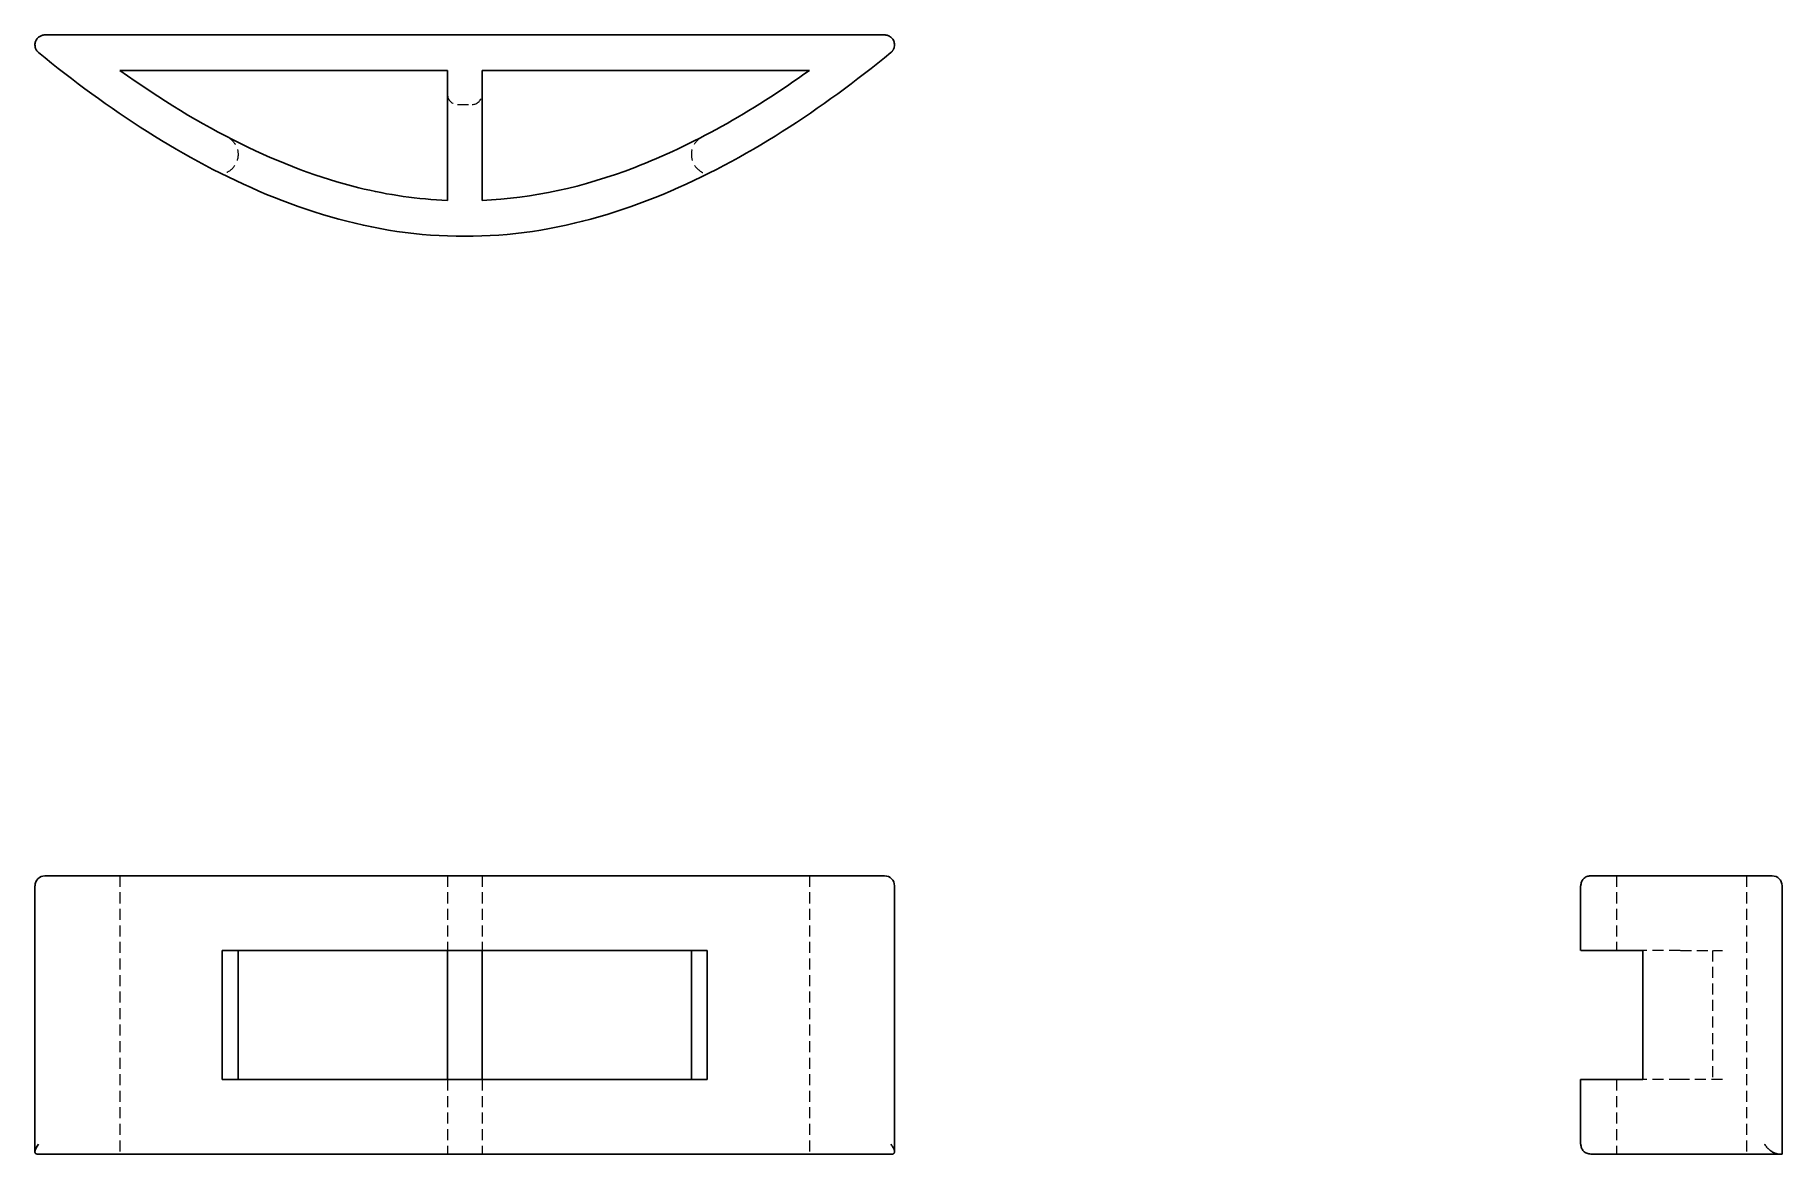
# Model space of a CAD drawing. Header units: millimetres. Extents: x 33 to 235, y 41 to 170.
import ezdxf

# ---------------------------------------------------------------- set-up
doc = ezdxf.new("R2010")
doc.units = ezdxf.units.MM
doc.linetypes.add('HIDDEN', pattern=[1.905, 1.27, -0.635])

msp = doc.modelspace()

# ---------------------------------------------------------------- linework, layer by layer
at = {"color": 7, "linetype": 'Continuous', "lineweight": 25}
for p, q in [((131.36, 169.74), (34.64, 169.74)), ((81.01, 165.66), (43.29, 165.66)), ((81.01, 150.68), (81.01, 165.66)), ((122.71, 165.66), (84.99, 165.66)), ((84.99, 165.66), (84.99, 150.68)), ((211.54, 71.73), (211.54, 64.29)), ((234.74, 40.82), (234.74, 71.73)), ((55.06, 49.41), (55.06, 64.29)), ((56.89, 49.41), (56.89, 64.29)), ((81.01, 64.29), (81.01, 49.41)), ((84.99, 49.41), (84.99, 64.29)), ((109.11, 64.29), (109.11, 49.41)), ((110.94, 64.29), (110.94, 49.41)), ((218.71, 64.29), (218.71, 49.41)), ((211.54, 49.41), (211.54, 41.97))]:
    msp.add_line(p, q, dxfattribs=at)
at = {"color": 7, "linetype": 'HIDDEN', "lineweight": 18}
for p, q in [((82.16, 161.73), (83.84, 161.73)), ((43.29, 72.88), (43.29, 40.82)), ((81.01, 72.88), (81.01, 64.29)), ((84.99, 72.88), (84.99, 64.29)), ((122.71, 72.88), (122.71, 40.82)), ((215.68, 72.88), (215.68, 64.29)), ((215.68, 72.88), (215.68, 64.29)), ((230.66, 72.88), (230.66, 40.82)), ((223.03, 64.29), (227.87, 64.29)), ((226.73, 64.29), (226.73, 49.41)), ((81.01, 49.41), (81.01, 40.82)), ((84.99, 49.41), (84.99, 40.82)), ((215.68, 49.41), (215.68, 40.82)), ((215.68, 49.41), (215.68, 40.82)), ((227.87, 49.41), (223.03, 49.41))]:
    msp.add_line(p, q, dxfattribs=at)
at = {"color": 7, "linetype": 'HIDDEN', "lineweight": 18, "flags": 128}
for points in [[(34.64, 169.74), (34.64, 169.74)], [(131.36, 169.74), (131.36, 169.74)], [(33.91, 167.71), (33.91, 167.71)], [(132.09, 167.71), (132.09, 167.71)], [(110.34, 157.99), (110.34, 157.99)]]:
    msp.add_lwpolyline(points, dxfattribs=at)
at = {"color": 7, "linetype": 'HIDDEN', "lineweight": 18}
for centre, start, end in [((82.16, 162.87), 180, 270), ((83.84, 162.87), 270, 0)]:
    msp.add_arc(centre, 1.14, start, end, dxfattribs=at)
at = {"color": 7, "linetype": 'Continuous', "lineweight": 25}
for centre, start, end in [((34.64, 71.73), 90.1063, 179.992), ((131.36, 71.73), 0, 90), ((233.6, 71.73), 0, 90)]:
    msp.add_arc(centre, 1.14, start, end, dxfattribs=at)
for points, knots in [([(34.64, 169.74), (34.61, 169.74), (34.55, 169.74), (34.46, 169.73), (34.38, 169.71), (34.26, 169.68), (34.13, 169.62), (33.91, 169.5), (33.7, 169.29), (33.53, 168.96), (33.48, 168.64), (33.51, 168.39), (33.55, 168.22), (33.6, 168.1), (33.68, 167.97), (33.78, 167.83), (33.87, 167.75), (33.91, 167.71)], [0, 0, 0, 0, 0.031307, 0.062642, 0.093969, 0.125253, 0.188871, 0.250412, 0.39013, 0.499953, 0.639295, 0.729385, 0.773766, 0.819615, 0.87379, 0.933641, 1, 1, 1, 1]), ([(132.09, 167.71), (132.11, 167.73), (132.16, 167.77), (132.22, 167.84), (132.28, 167.9), (132.32, 167.97), (132.36, 168.04), (132.41, 168.12), (132.45, 168.22), (132.49, 168.39), (132.52, 168.66), (132.45, 169.05), (132.24, 169.36), (132.01, 169.55), (131.83, 169.65), (131.66, 169.7), (131.51, 169.73), (131.41, 169.74), (131.36, 169.74)], [0, 0, 0, 0, 0.034049, 0.066421, 0.097159, 0.126342, 0.154093, 0.180591, 0.22642, 0.270861, 0.360991, 0.520325, 0.679656, 0.752064, 0.839751, 0.893049, 0.946525, 1, 1, 1, 1]), ([(43.29, 165.66), (52.61, 158.97), (61.81, 154.36), (70.79, 152.14), (74.22, 151.3), (77.62, 150.81), (81.01, 150.68)], [0.091471, 0.091471, 0.091471, 0.091471, 0.3720564, 0.3720564, 0.3720564, 0.4790188, 0.4790188, 0.4790188, 0.4790188]), ([(84.99, 150.68), (90.81, 150.92), (96.64, 152.19), (102.59, 154.48), (109.2, 157.02), (115.92, 160.79), (122.71, 165.66)], [0.5207998, 0.5207998, 0.5207998, 0.5207998, 0.704328, 0.704328, 0.704328, 0.908529, 0.908529, 0.908529, 0.908529]), ([(131.36, 72.88), (127.9, 72.88), (124.31, 72.88), (116.83, 72.88), (112.94, 72.88), (106.87, 72.88), (104.81, 72.88), (100.6, 72.88), (98.46, 72.88), (94.12, 72.88), (91.92, 72.88), (87.48, 72.88), (83, 72.88), (78.52, 72.88), (74.08, 72.88), (71.88, 72.88), (67.54, 72.88), (65.4, 72.88), (61.19, 72.88), (59.13, 72.88), (53.06, 72.88), (49.17, 72.88), (41.69, 72.88), (38.1, 72.88), (34.64, 72.88)], [0, 0, 0, 0, 0.125, 0.125, 0.25, 0.25, 0.3125, 0.3125, 0.375, 0.375, 0.4375, 0.4375, 0.5, 0.5625, 0.5625, 0.625, 0.625, 0.6875, 0.6875, 0.75, 0.75, 0.875, 0.875, 1, 1, 1, 1]), ([(212.69, 72.88), (212.54, 72.86), (212.24, 72.82), (211.86, 72.56), (211.6, 72.18), (211.57, 71.88), (211.55, 71.73)], [0, 0, 0, 0, 0.25009, 0.499888, 0.749759, 1, 1, 1, 1]), ([(233.6, 72.88), (232.59, 72.88), (230.58, 72.88), (227.73, 72.88), (225.03, 72.88), (222.51, 72.88), (220.19, 72.88), (218.1, 72.88), (216.42, 72.88), (215.1, 72.88), (214.11, 72.88), (213.36, 72.88), (212.89, 72.88), (212.68, 72.88), (212.71, 72.88), (212.72, 72.88)], [0, 0, 0, 0, 0.089596, 0.179163, 0.268723, 0.358319, 0.44792, 0.537515, 0.627173, 0.697631, 0.768031, 0.838385, 0.908766, 0.979194, 1, 1, 1, 1]), ([(33.49, 71.73), (33.49, 67.07), (33.49, 56.86), (33.49, 46.64), (33.49, 41.09)], [0, 0, 0, 0, 0.45637, 1, 1, 1, 1]), ([(132.51, 41.09), (132.51, 45.66), (132.51, 55.88), (132.51, 66.09), (132.51, 71.73)], [0, 0, 0, 0, 0.447695, 1, 1, 1, 1]), ([(55.06, 64.29), (56.56, 64.29), (58.05, 64.29), (59.55, 64.29), (61.69, 64.29), (63.83, 64.29), (65.97, 64.29), (67.21, 64.29), (68.46, 64.29), (69.7, 64.29), (70.81, 64.29), (71.92, 64.29), (73.03, 64.29), (74.05, 64.29), (75.07, 64.29), (76.09, 64.29), (77.05, 64.29), (78, 64.29), (78.96, 64.29), (79.87, 64.29), (80.79, 64.29), (81.7, 64.29), (82.6, 64.29), (83.49, 64.29), (84.39, 64.29), (85.32, 64.29), (86.25, 64.29), (87.17, 64.29), (88.18, 64.29), (89.19, 64.29), (90.2, 64.29), (91.28, 64.29), (92.36, 64.29), (93.44, 64.29), (94.62, 64.29), (95.79, 64.29), (96.97, 64.29), (98.33, 64.29), (99.7, 64.29), (101.06, 64.29), (102.88, 64.29), (104.7, 64.29), (106.52, 64.29), (108, 64.29), (109.47, 64.29), (110.94, 64.29)], [-4.378837, -4.378837, -4.378837, -4.378837, -4.12511, -4.12511, -4.12511, -3.762256, -3.762256, -3.762256, -3.552046, -3.552046, -3.552046, -3.363803, -3.363803, -3.363803, -3.191007, -3.191007, -3.191007, -3.028735, -3.028735, -3.028735, -2.873974, -2.873974, -2.873974, -2.72215, -2.72215, -2.72215, -2.564784, -2.564784, -2.564784, -2.393902, -2.393902, -2.393902, -2.2106, -2.2106, -2.2106, -2.011525, -2.011525, -2.011525, -1.78016, -1.78016, -1.78016, -1.471898, -1.471898, -1.471898, -1.222277, -1.222277, -1.222277, -1.222277]), ([(211.56, 64.29), (211.57, 64.29), (211.6, 64.29), (212.02, 64.29), (212.75, 64.29), (213.8, 64.29), (215.15, 64.29), (216.77, 64.29), (218.06, 64.29), (218.71, 64.29)], [0, 0, 0, 0, 0.115254, 0.256786, 0.399817, 0.545076, 0.693192, 0.84469, 1, 1, 1, 1]), ([(110.94, 49.41), (109.44, 49.41), (107.95, 49.41), (106.45, 49.41), (104.31, 49.41), (102.17, 49.41), (100.03, 49.41), (98.79, 49.41), (97.54, 49.41), (96.3, 49.41), (95.19, 49.41), (94.08, 49.41), (92.97, 49.41), (91.95, 49.41), (90.93, 49.41), (89.91, 49.41), (88.95, 49.41), (88, 49.41), (87.04, 49.41), (86.13, 49.41), (85.21, 49.41), (84.3, 49.41), (83.4, 49.41), (82.51, 49.41), (81.61, 49.41), (80.68, 49.41), (79.75, 49.41), (78.83, 49.41), (77.82, 49.41), (76.81, 49.41), (75.8, 49.41), (74.72, 49.41), (73.64, 49.41), (72.56, 49.41), (71.38, 49.41), (70.21, 49.41), (69.03, 49.41), (67.67, 49.41), (66.3, 49.41), (64.94, 49.41), (63.12, 49.41), (61.3, 49.41), (59.48, 49.41), (58, 49.41), (56.53, 49.41), (55.06, 49.41)], [-4.378837, -4.378837, -4.378837, -4.378837, -4.12511, -4.12511, -4.12511, -3.762256, -3.762256, -3.762256, -3.552046, -3.552046, -3.552046, -3.363803, -3.363803, -3.363803, -3.191007, -3.191007, -3.191007, -3.028735, -3.028735, -3.028735, -2.873974, -2.873974, -2.873974, -2.72215, -2.72215, -2.72215, -2.564784, -2.564784, -2.564784, -2.393902, -2.393902, -2.393902, -2.2106, -2.2106, -2.2106, -2.011525, -2.011525, -2.011525, -1.78016, -1.78016, -1.78016, -1.471898, -1.471898, -1.471898, -1.222277, -1.222277, -1.222277, -1.222277]), ([(218.71, 49.41), (218.09, 49.41), (216.86, 49.41), (215.29, 49.41), (213.97, 49.41), (212.93, 49.41), (212.16, 49.41), (211.7, 49.41), (211.51, 49.41), (211.55, 49.41), (211.56, 49.41)], [0, 0, 0, 0, 0.148337, 0.293185, 0.434911, 0.573964, 0.710874, 0.846261, 0.98081, 1, 1, 1, 1]), ([(33.76, 40.82), (33.74, 40.82), (33.7, 40.83), (33.66, 40.84), (33.61, 40.85), (33.58, 40.88), (33.55, 40.91), (33.52, 40.94), (33.5, 40.99), (33.49, 41.04), (33.49, 41.09), (33.5, 41.16), (33.51, 41.24), (33.55, 41.36), (33.62, 41.53), (33.74, 41.73), (33.85, 41.89), (33.91, 41.97)], [0, 0, 0, 0, 0.038696, 0.078149, 0.118569, 0.160147, 0.203058, 0.247471, 0.293547, 0.341449, 0.391319, 0.443273, 0.4974, 0.58798, 0.701842, 0.839132, 1, 1, 1, 1]), ([(33.75, 40.82), (37.27, 40.82), (40.92, 40.82), (48.52, 40.82), (52.47, 40.82), (58.65, 40.82), (60.75, 40.82), (65.04, 40.82), (67.22, 40.82), (71.65, 40.82), (73.89, 40.82), (78.43, 40.82), (83, 40.82), (87.58, 40.82), (92.11, 40.82), (94.36, 40.82), (98.78, 40.82), (100.96, 40.82), (105.25, 40.82), (107.35, 40.82), (113.53, 40.82), (117.48, 40.82), (125.08, 40.82), (128.73, 40.82), (132.25, 40.82)], [0, 0, 0, 0, 0.125, 0.125, 0.25, 0.25, 0.3125, 0.3125, 0.375, 0.375, 0.4375, 0.4375, 0.5, 0.5625, 0.5625, 0.625, 0.625, 0.6875, 0.6875, 0.75, 0.75, 0.875, 0.875, 1, 1, 1, 1]), ([(132.09, 41.97), (132.11, 41.93), (132.17, 41.87), (132.23, 41.77), (132.29, 41.68), (132.34, 41.59), (132.38, 41.52), (132.41, 41.45), (132.44, 41.38), (132.46, 41.32), (132.48, 41.27), (132.5, 41.2), (132.51, 41.1), (132.5, 41), (132.47, 40.92), (132.41, 40.87), (132.34, 40.83), (132.28, 40.83), (132.25, 40.82)], [0, 0, 0, 0, 0.067546, 0.131254, 0.19113, 0.24717, 0.299371, 0.347732, 0.392257, 0.432957, 0.469848, 0.502953, 0.600539, 0.691202, 0.775575, 0.854426, 0.928784, 1, 1, 1, 1]), ([(211.55, 41.97), (211.57, 41.82), (211.6, 41.52), (211.86, 41.14), (212.24, 40.88), (212.54, 40.84), (212.69, 40.82)], [0, 0, 0, 0, 0.2502507, 0.5001221, 0.7499157, 1, 1, 1, 1]), ([(212.72, 40.82), (212.72, 40.82), (212.73, 40.82), (213.06, 40.82), (213.67, 40.82), (214.56, 40.82), (215.69, 40.82), (217.03, 40.82), (218.56, 40.82), (220.25, 40.82), (222.33, 40.82), (224.84, 40.82), (227.82, 40.82), (230.97, 40.82), (233.21, 40.82), (234.32, 40.82)], [0, 0, 0, 0, 0.049624, 0.120024, 0.190369, 0.260726, 0.33115, 0.401622, 0.47206, 0.542457, 0.612856, 0.709663, 0.806444, 0.90322, 1, 1, 1, 1]), ([(232.71, 41.97), (232.73, 41.93), (232.78, 41.87), (232.85, 41.77), (232.93, 41.68), (233, 41.59), (233.07, 41.52), (233.14, 41.45), (233.21, 41.38), (233.28, 41.32), (233.34, 41.27), (233.43, 41.2), (233.56, 41.1), (233.73, 41), (233.9, 40.92), (234.05, 40.87), (234.2, 40.83), (234.28, 40.83), (234.32, 40.82)], [0, 0, 0, 0, 0.067546, 0.131254, 0.19113, 0.24717, 0.299371, 0.347732, 0.392257, 0.432957, 0.469848, 0.502953, 0.600539, 0.691202, 0.775575, 0.854426, 0.928784, 1, 1, 1, 1]), ([(234.32, 40.82), (234.45, 40.82), (234.56, 40.82), (234.7, 40.82), (234.74, 40.82), (234.74, 40.82)], [0, 0, 0, 0, 0.5, 0.5, 1, 1, 1, 1])]:
    msp.add_open_spline(points, degree=3, knots=knots, dxfattribs=at)
msp.add_open_spline([(33.91, 167.71), (37.9, 164.44), (46.22, 158.31), (59.95, 150.9), (75.04, 146.36), (90.95, 146.36), (106.05, 150.9), (119.78, 158.31), (128.1, 164.44), (132.09, 167.71)], degree=3, dxfattribs=at)
at = {"color": 7, "linetype": 'HIDDEN', "lineweight": 18}
for points, knots in [([(55.66, 157.99), (56.02, 157.8), (56.32, 157.52), (56.54, 157.18), (56.75, 156.84), (56.88, 156.44), (56.89, 156.04), (56.91, 155.5), (56.73, 154.96), (56.4, 154.54), (56.07, 154.12), (55.58, 153.82), (55.06, 153.71)], [-0.2468923, -0.2468923, -0.2468923, -0.2468923, -0.1939868, -0.1939868, -0.1939868, -0.1410813, -0.1410813, -0.1410813, -0.0705407, -0.0705407, -0.0705407, 0, 0, 0, 0]), ([(110.34, 157.99), (109.98, 157.8), (109.68, 157.52), (109.46, 157.18), (109.25, 156.84), (109.12, 156.44), (109.11, 156.04), (109.09, 155.5), (109.27, 154.96), (109.6, 154.54), (109.93, 154.12), (110.42, 153.82), (110.94, 153.71)], [0, 0, 0, 0, 0.052919, 0.052919, 0.052919, 0.1058381, 0.1058381, 0.1058381, 0.1763968, 0.1763968, 0.1763968, 0.2469555, 0.2469555, 0.2469555, 0.2469555]), ([(222.99, 64.29), (222.8, 64.29), (222.52, 64.29), (222.18, 64.29), (221.84, 64.29), (221.44, 64.29), (221.04, 64.29), (220.5, 64.29), (219.96, 64.29), (219.54, 64.29), (219.12, 64.29), (218.82, 64.29), (218.71, 64.29)], [0, 0, 0, 0, 0.052919, 0.052919, 0.052919, 0.1058381, 0.1058381, 0.1058381, 0.1763968, 0.1763968, 0.1763968, 0.2469555, 0.2469555, 0.2469555, 0.2469555]), ([(222.99, 49.41), (222.77, 49.41), (222.42, 49.41), (221.8, 49.41), (221.57, 49.41), (221.11, 49.41), (220.87, 49.41), (220.17, 49.41), (219.73, 49.41), (219.05, 49.41), (218.81, 49.41), (218.71, 49.41)], [0, 0, 0, 0, 0.25, 0.25, 0.375, 0.375, 0.5, 0.5, 0.75, 0.75, 1, 1, 1, 1])]:
    msp.add_open_spline(points, degree=3, knots=knots, dxfattribs=at)

doc.saveas('drawing.dxf')
